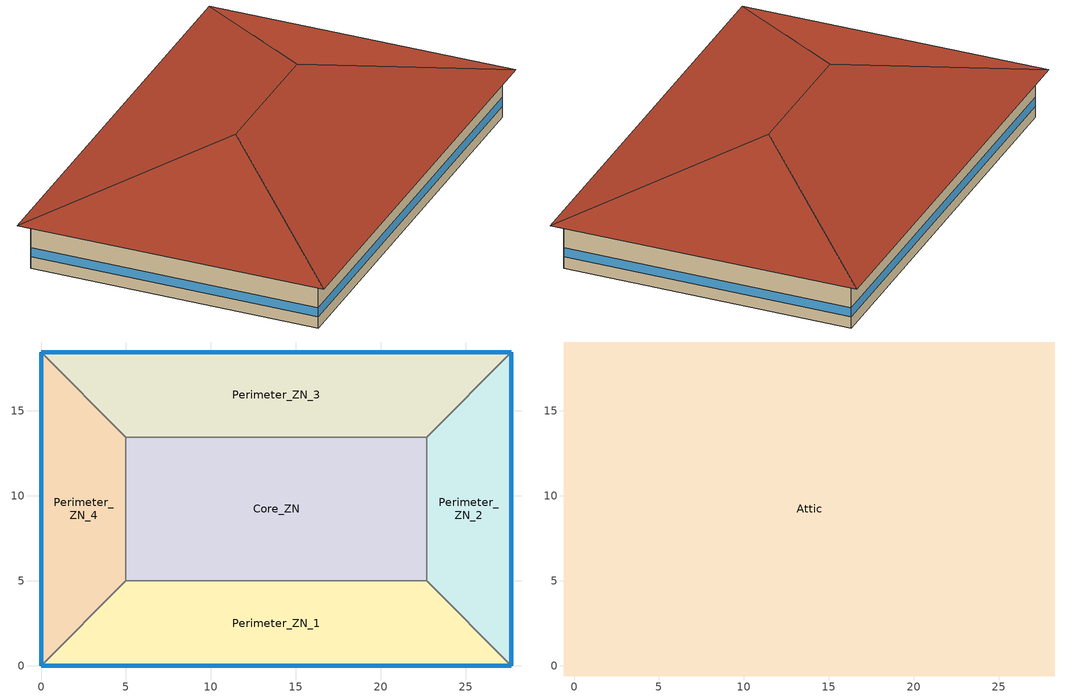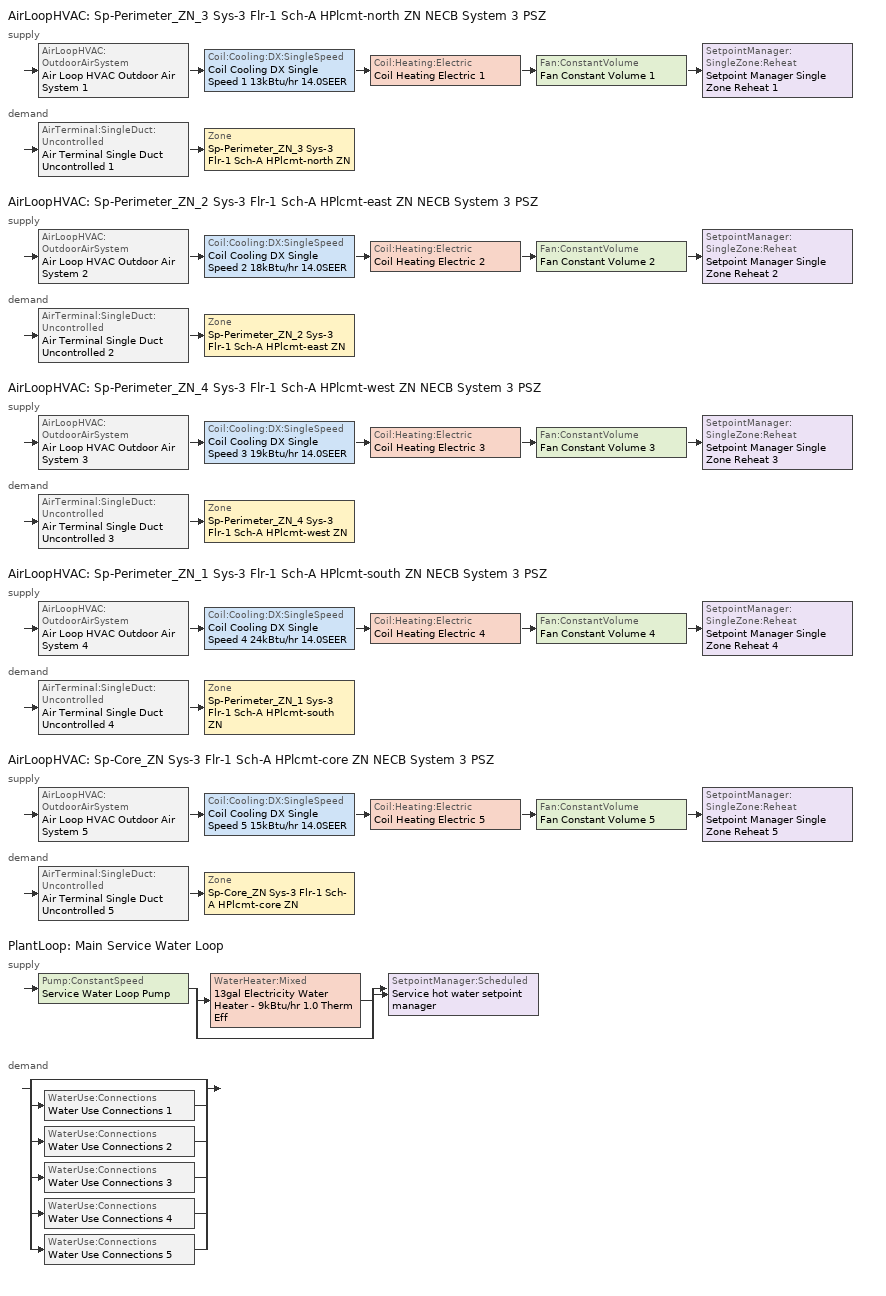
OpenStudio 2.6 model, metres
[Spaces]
Perimeter_ZN_1
 floor ground: 22.69,5 27.69,0 0,0 5,5 z0
 wall outside: 0,0 27.69,0 z0:3.05
 wall to Perimeter_ZN_4: 5,5 0,0 z0:3.05
 wall to Core_ZN: 22.69,5 5,5 z0:3.05
 wall to Perimeter_ZN_2: 27.69,0 22.69,5 z0:3.05
 window: 0.03,0 27.66,0 z0.76:1.37
Perimeter_ZN_2
 floor ground: 27.69,18.46 27.69,0 22.69,5 22.69,13.46 z0
 wall outside: 27.69,0 27.69,18.46 z0:3.05
 wall to Perimeter_ZN_3: 27.69,18.46 22.69,13.46 z0:3.05
 wall to Core_ZN: 22.69,13.46 22.69,5 z0:3.05
 window: 27.69,0.03 27.69,18.43 z0.76:1.37
Perimeter_ZN_3
 floor ground: 27.69,18.46 22.69,13.46 5,13.46 0,18.46 z0
 wall outside: 27.69,18.46 0,18.46 z0:3.05
 wall to Core_ZN: 5,13.46 22.69,13.46 z0:3.05
 wall to Perimeter_ZN_4: 0,18.46 5,13.46 z0:3.05
 window: 27.66,18.46 0.03,18.46 z0.76:1.37
Perimeter_ZN_4
 floor ground: 0,18.46 5,13.46 5,5 0,0 z0
 wall outside: 0,18.46 0,0 z0:3.05
 wall to Core_ZN: 5,5 5,13.46 z0:3.05
 window: 0,18.43 0,0.03 z0.76:1.37
Core_ZN
 floor ground: 22.69,13.46 22.69,5 5,5 5,13.46 z0
Attic
 floor outside: 28.29,19.06 27.69,18.46 0,18.46 -0.6,19.06 z3.05; -0.6,19.06 0,18.46 0,0 -0.6,-0.6 z3.05; 28.29,19.06 28.29,-0.6 27.69,0 27.69,18.46 z3.05; 27.69,0 28.29,-0.6 -0.6,-0.6 0,0 z3.05
 floor to Perimeter_ZN_4: 0,18.46 5,13.46 5,5 0,0 z3.05
 floor to Perimeter_ZN_1: 22.69,5 27.69,0 0,0 5,5 z3.05
 floor to Perimeter_ZN_2: 27.69,18.46 27.69,0 22.69,5 22.69,13.46 z3.05
 floor to Core_ZN: 22.69,13.46 22.69,5 5,5 5,13.46 z3.05
 floor to Perimeter_ZN_3: 27.69,18.46 22.69,13.46 5,13.46 0,18.46 z3.05
 roof outside: 18.46,9.23,6.33 28.29,-0.6,3.05 28.29,19.06,3.05; 18.46,9.23,6.33 28.29,19.06,3.05 -0.6,19.06,3.05 9.23,9.23,6.33; 9.23,9.23,6.33 -0.6,-0.6,3.05 28.29,-0.6,3.05 18.46,9.23,6.33; 9.23,9.23,6.33 -0.6,19.06,3.05 -0.6,-0.6,3.05
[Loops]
AirLoopHVAC 'Sp-Perimeter_ZN_3 Sys-3 Flr-1 Sch-A HPlcmt-north ZN NECB System 3 PSZ'
 supply: AirLoopHVAC:OutdoorAirSystem 'Air Loop HVAC Outdoor Air System 1' > Coil:Cooling:DX:SingleSpeed 'Coil Cooling DX Single Speed 1 13kBtu/hr 14.0SEER' > Coil:Heating:Electric 'Coil Heating Electric 1' > Fan:ConstantVolume 'Fan Constant Volume 1' > SetpointManager:SingleZone:Reheat 'Setpoint Manager Single Zone Reheat 1'
 demand: AirTerminal:SingleDuct:Uncontrolled 'Air Terminal Single Duct Uncontrolled 1' > Zone 'Sp-Perimeter_ZN_3 Sys-3 Flr-1 Sch-A HPlcmt-north ZN'
AirLoopHVAC 'Sp-Perimeter_ZN_2 Sys-3 Flr-1 Sch-A HPlcmt-east ZN NECB System 3 PSZ'
 supply: AirLoopHVAC:OutdoorAirSystem 'Air Loop HVAC Outdoor Air System 2' > Coil:Cooling:DX:SingleSpeed 'Coil Cooling DX Single Speed 2 18kBtu/hr 14.0SEER' > Coil:Heating:Electric 'Coil Heating Electric 2' > Fan:ConstantVolume 'Fan Constant Volume 2' > SetpointManager:SingleZone:Reheat 'Setpoint Manager Single Zone Reheat 2'
 demand: AirTerminal:SingleDuct:Uncontrolled 'Air Terminal Single Duct Uncontrolled 2' > Zone 'Sp-Perimeter_ZN_2 Sys-3 Flr-1 Sch-A HPlcmt-east ZN'
AirLoopHVAC 'Sp-Perimeter_ZN_4 Sys-3 Flr-1 Sch-A HPlcmt-west ZN NECB System 3 PSZ'
 supply: AirLoopHVAC:OutdoorAirSystem 'Air Loop HVAC Outdoor Air System 3' > Coil:Cooling:DX:SingleSpeed 'Coil Cooling DX Single Speed 3 19kBtu/hr 14.0SEER' > Coil:Heating:Electric 'Coil Heating Electric 3' > Fan:ConstantVolume 'Fan Constant Volume 3' > SetpointManager:SingleZone:Reheat 'Setpoint Manager Single Zone Reheat 3'
 demand: AirTerminal:SingleDuct:Uncontrolled 'Air Terminal Single Duct Uncontrolled 3' > Zone 'Sp-Perimeter_ZN_4 Sys-3 Flr-1 Sch-A HPlcmt-west ZN'
AirLoopHVAC 'Sp-Perimeter_ZN_1 Sys-3 Flr-1 Sch-A HPlcmt-south ZN NECB System 3 PSZ'
 supply: AirLoopHVAC:OutdoorAirSystem 'Air Loop HVAC Outdoor Air System 4' > Coil:Cooling:DX:SingleSpeed 'Coil Cooling DX Single Speed 4 24kBtu/hr 14.0SEER' > Coil:Heating:Electric 'Coil Heating Electric 4' > Fan:ConstantVolume 'Fan Constant Volume 4' > SetpointManager:SingleZone:Reheat 'Setpoint Manager Single Zone Reheat 4'
 demand: AirTerminal:SingleDuct:Uncontrolled 'Air Terminal Single Duct Uncontrolled 4' > Zone 'Sp-Perimeter_ZN_1 Sys-3 Flr-1 Sch-A HPlcmt-south ZN'
AirLoopHVAC 'Sp-Core_ZN Sys-3 Flr-1 Sch-A HPlcmt-core ZN NECB System 3 PSZ'
 supply: AirLoopHVAC:OutdoorAirSystem 'Air Loop HVAC Outdoor Air System 5' > Coil:Cooling:DX:SingleSpeed 'Coil Cooling DX Single Speed 5 15kBtu/hr 14.0SEER' > Coil:Heating:Electric 'Coil Heating Electric 5' > Fan:ConstantVolume 'Fan Constant Volume 5' > SetpointManager:SingleZone:Reheat 'Setpoint Manager Single Zone Reheat 5'
 demand: AirTerminal:SingleDuct:Uncontrolled 'Air Terminal Single Duct Uncontrolled 5' > Zone 'Sp-Core_ZN Sys-3 Flr-1 Sch-A HPlcmt-core ZN'
PlantLoop 'Main Service Water Loop'
 supply: Pump:ConstantSpeed 'Service Water Loop Pump' > split
  | WaterHeater:Mixed '13gal Electricity Water Heater - 9kBtu/hr 1.0 Therm Eff'
  | bypass
  join > SetpointManager:Scheduled 'Service hot water setpoint manager'
 demand: split
  | bypass
  | WaterUse:Connections 'Water Use Connections 1'
  | WaterUse:Connections 'Water Use Connections 2'
  | WaterUse:Connections 'Water Use Connections 3'
  | WaterUse:Connections 'Water Use Connections 4'
  | WaterUse:Connections 'Water Use Connections 5'
[Site]
Kuujjuaq AP_QC_CAN: Latitude {deg}=58.1; Longitude {deg}=-68.417; Time Zone {hr}=-5; Elevation {m}=39.9; Terrain=City
[Building]
SmallOffice-CAN_QC_Kuujjuaq.AP.719060_CWEC2016.epw created: 2018-10-11 19:32:40 +0000: North Axis {deg}=0; Default Construction Set=BTAP-Mass at hdd = 8550.0; Standards Number of Stories=1; Standards Number of Above Ground Stories=1; Standards Building Type=SmallOffice
[Site:WaterMainsTemperature]
Calculation Method=Correlation; Annual Average Outdoor Air Temperature {C}=-3.825; Maximum Difference In Monthly Average Outdoor Air Temperatures {deltaC}=36
[Site:GroundTemperature:BuildingSurface]
19.527, 19.502, 19.536, 19.598, 20.002, 21.64, 22.225, 22.375, 21.449, 20.121, 19.802, 19.633
[ClimateZones]
Climate Zone Institution Name 2=CEC; Climate Zone Document Name 2=California Climate Zone Descriptions; Climate Zone Document Year 2=1995
[SizingPeriod:DesignDay] Barometric Pressure {Pa}=100847; Sky Clearness=0; Rain Indicator=0; Snow Indicator=0; Day of Month=21; Daylight Saving Time Indicator=0; Humidity Indicating Type=Wetbulb; Dry-Bulb Temperature Range Modifier Type=DefaultMultipliers
Name | Maximum Dry-Bulb Temperature {C} | Daily Dry-Bulb Temperature Range {deltaC} | Humidity Indicating Conditions at Maximum Dry-Bulb | Wind Speed {m/s} | Wind Direction {deg} | Month | Day Type | Solar Model Indicator | ASHRAE Taub | ASHRAE Taud
Kuujjuaq AP Ann Htg 99.6% Condns DB | -36.2 | 0 | -36.2 | 2.2 | 220 | 1 | WinterDesignDay | ASHRAEClearSky
Kuujjuaq AP Ann Clg .4% Condns DB=>MWB | 24.1 | 10.3 | 16.2 | 4 | 210 | 7 | SummerDesignDay | ASHRAETau | 0.364 | 2.418
[Material:NoMass] Roughness=Smooth; Thermal Absorptance=0.9; Solar Absorptance=0.7
Name | Thermal Resistance {m2-K/W} | Visible Absorptance
Typical Carpet Pad | 0.21648 | 0.8
Typical Insulation 1 | 6.78179 | 0.7
Typical Insulation 2 | 5.19354 | 0.7
Typical Insulation 3 | 7.04224 | 0.7
Typical Carpet Pad 2 | 2.57255 | 0.8
Typical Carpet Pad 3 | 4.69593 | 0.8
Typical Insulation 4 | 0.624982 | 0.7
Typical Insulation 5 | 0.625 | 0.7
[Material]
Name | Roughness | Thickness {m} | Conductivity {W/m-K} | Density {kg/m3} | Specific Heat {J/kg-K} | Thermal Absorptance | Solar Absorptance | Visible Absorptance
100mm Normalweight concrete floor | MediumSmooth | 0.1016 | 2.31 | 2322 | 832
G01 13mm gypsum board | Smooth | 0.0127 | 0.16 | 800 | 1090 | 0.9 | 0.7 | 0.5
G05 25mm wood | MediumSmooth | 0.0254 | 0.15 | 608 | 1630 | 0.9 | 0.5 | 0.5
4 in. Normalweight Concrete Floor | MediumRough | 0.1016 | 2.31 | 2322 | 832 | 0.9 | 0.7 | 0.7
1IN Stucco | Smooth | 0.0253 | 0.6918 | 1858 | 837 | 0.9 | 0.7 | 0.92
8IN CONCRETE HW RefBldg | Rough | 0.2032 | 1.311 | 2240 | 836.8 | 0.9 | 0.7 | 0.7
1/2IN Gypsum | Smooth | 0.0127 | 0.16 | 784.9 | 830 | 0.9 | 0.4 | 0.4
Metal Roof Surface; F08 Metal surface | Smooth | 0.0008 | 45.28 | 7824 | 500 | 0.9 | 0.7 | 0.7
6 in. Normalweight Concrete Floor | MediumRough | 0.1524 | 2.31 | 2322 | 832 | 0.9 | 0.7 | 0.7
[Construction]
BTAP-Int-Floor: 100mm Normalweight concrete floor, Typical Carpet Pad
BTAP-Int-Wall: G01 13mm gypsum board, G01 13mm gypsum board
BTAP-Int-Ceiling: Typical Carpet Pad, 100mm Normalweight concrete floor
BTAP-Ext-DaylightDiffuser: SimpleGlazing
BTAP-Int-Door: G05 25mm wood
BTAP-Ext-Floor-Mass:U-0.142: Typical Insulation 1, 4 in. Normalweight Concrete Floor, Typical Carpet Pad
BTAP-Ext-Wall-Mass:U-0.183: 1IN Stucco, 8IN CONCRETE HW RefBldg, Typical Insulation 2, 1/2IN Gypsum
BTAP-Ext-Roof-Metal:U-0.142: Metal Roof Surface, Typical Insulation 3
BTAP-Grnd-Floor-Mass:U-0.379: 6 in. Normalweight Concrete Floor, Typical Carpet Pad 2
BTAP-Grnd-Roof-Mass:U-0.21: 6 in. Normalweight Concrete Floor, Typical Carpet Pad 3
BTAP-Ext-Door:U-1.6: F08 Metal surface, Typical Insulation 4
BTAP-Ext-OverHeadDoor:U-1.6: Typical Insulation 5
BTAP-Ext-DaylightDiffuser:U=0.160 SHGC=0.600: SimpleGlazing:U=0.160 SHGC=0.600
[DefaultConstructionSet]
BTAP-Mass at hdd = 8550.0: Default Exterior Surface Constructions=BTAP-Mass at hdd = 8550.0; Default Interior Surface Constructions=Default Surface Constructions 2; Default Ground Contact Surface Constructions=BTAP-Mass at hdd = 8550.0 1; Default Exterior SubSurface Constructions=BTAP-Mass at hdd = 8550.0; Default Interior SubSurface Constructions=Default Sub Surface Constructions 2; Interior Partition Construction=BTAP-Int-Door
[DefaultSurfaceConstructions]
Name | Floor Construction | Wall Construction | Roof Ceiling Construction
Default Surface Constructions 2 | BTAP-Int-Floor | BTAP-Int-Wall | BTAP-Int-Ceiling
BTAP-Mass at hdd = 8550.0 | BTAP-Ext-Floor-Mass:U-0.142 | BTAP-Ext-Wall-Mass:U-0.183 | BTAP-Ext-Roof-Metal:U-0.142
BTAP-Mass at hdd = 8550.0 1 | BTAP-Grnd-Floor-Mass:U-0.379 | BTAP-Grnd-Roof-Mass:U-0.21 | BTAP-Grnd-Roof-Mass:U-0.21
[DefaultSubSurfaceConstructions]
Name | Fixed Window Construction | Operable Window Construction | Door Construction | Glass Door Construction | Overhead Door Construction | Skylight Construction | Tubular Daylight Dome Construction | Tubular Daylight Diffuser Construction
Default Sub Surface Constructions 2 | BTAP-Ext-DaylightDiffuser | BTAP-Ext-DaylightDiffuser | BTAP-Int-Door
BTAP-Mass at hdd = 8550.0 | BTAP-Ext-DaylightDiffuser:U=0.160 SHGC=0.600 | BTAP-Ext-DaylightDiffuser:U=0.160 SHGC=0.600 | BTAP-Ext-Door:U-1.6 | BTAP-Ext-DaylightDiffuser:U=0.160 SHGC=0.600 | BTAP-Ext-OverHeadDoor:U-1.6 | BTAP-Ext-DaylightDiffuser:U=0.160 SHGC=0.600 | BTAP-Ext-DaylightDiffuser:U=0.160 SHGC=0.600 | BTAP-Ext-DaylightDiffuser:U=0.160 SHGC=0.600
[WindowMaterial:SimpleGlazingSystem] Solar Heat Gain Coefficient=0.6; Visible Transmittance=0.21
Name | U-Factor {W/m2-K}
SimpleGlazing | 2.2
SimpleGlazing:U=0.160 SHGC=0.600 | 1.6
[Space]
Name | Space Type | Building Story | Thermal Zone | Part of Total Floor Area
Perimeter_ZN_1 | Space Function Office enclosed > 25 m2 | Building Story 1 | Sp-Perimeter_ZN_1 Sys-3 Flr-1 Sch-A HPlcmt-south ZN | Yes
Attic | Space Function - undefined - | Building Story 2 | Sp-Attic Sys-0 Flr-2 Sch-- undefined - HPlcmt-core ZN | No
Perimeter_ZN_2 | Space Function Office enclosed > 25 m2 | Building Story 1 | Sp-Perimeter_ZN_2 Sys-3 Flr-1 Sch-A HPlcmt-east ZN | Yes
Perimeter_ZN_3 | Space Function Office enclosed > 25 m2 | Building Story 1 | Sp-Perimeter_ZN_3 Sys-3 Flr-1 Sch-A HPlcmt-north ZN | Yes
Perimeter_ZN_4 | Space Function Office enclosed > 25 m2 | Building Story 1 | Sp-Perimeter_ZN_4 Sys-3 Flr-1 Sch-A HPlcmt-west ZN | Yes
Core_ZN | Space Function Office enclosed > 25 m2 | Building Story 1 | Sp-Core_ZN Sys-3 Flr-1 Sch-A HPlcmt-core ZN | Yes
[BuildingStory]
Name | Nominal Z Coordinate {m}
Building Story 1 | 0
Building Story 2 | 3.05
[SpaceType] Standards Building Type=Space Function
Name | Default Schedule Set | Design Specification Outdoor Air Object | Standards Space Type
Space Function - undefined - | Space Function - undefined - Schedule Set | Space Function - undefined - Ventilation | - undefined -
Space Function Office enclosed > 25 m2 | Space Function Office enclosed > 25 m2 Schedule Set | Space Function Office enclosed > 25 m2 Ventilation | Office enclosed > 25 m2
[DesignSpecification:OutdoorAir] Outdoor Air Flow per Person {m3/s-person}=0; Outdoor Air Flow Air Changes per Hour {1/hr}=0
Name | Outdoor Air Flow per Floor Area {m3/s-m2} | Outdoor Air Method | Outdoor Air Flow Rate {m3/s}
Space Function - undefined - Ventilation | 0
Space Function Office enclosed > 25 m2 Ventilation | 0.00042164 | Sum | 0
[DefaultScheduleSet] Infiltration Schedule=Always On
Name | Number of People Schedule | People Activity Level Schedule | Lighting Schedule | Electric Equipment Schedule
Space Function - undefined - Schedule Set
Space Function Office enclosed > 25 m2 Schedule Set | NECB-A-Occupancy | NECB-Activity | NECB-A-Occupancy-NECB-A-Lighting-0.3-0.1-0.67-Light Ruleset | NECB-A-Electric-Equipment
[ThermostatSetpoint:DualSetpoint]
Name | Heating Setpoint Temperature Schedule | Cooling Setpoint Temperature Schedule
Space Function - undefined - Thermostat 2
Space Function Office enclosed > 25 m2 Thermostat 6; Space Function Office enclosed > 25 m2 Thermostat 7; Space Function Office enclosed > 25 m2 Thermostat 8; Space Function Office enclosed > 25 m2 Thermostat 9; Space Function Office enclosed > 25 m2 Thermostat 10 | NECB-A-Thermostat Setpoint-Heating | NECB-A-Thermostat Setpoint-Cooling
[People:Definition]
Space Function Office enclosed > 25 m2 People Definition: Number of People Calculation Method=People/Area; People per Space Floor Area {person/m2}=0.0500182; Fraction Radiant=0.3
[People]
Space Function Office enclosed > 25 m2 People: People Definition=Space Function Office enclosed > 25 m2 People Definition; Space or SpaceType=Space Function Office enclosed > 25 m2; Work Efficiency Schedule=Work Efficiency Schedule; Clothing Insulation Schedule=Clothing Schedule; Air Velocity Schedule=Air Velocity Schedule; Multiplier=1
[Lights:Definition]
Space Function Office enclosed > 25 m2 Lights Definition: Design Level Calculation Method=Watts/Area; Watts per Space Floor Area {W/m2}=12.0044; Fraction Radiant=0.5; Fraction Visible=0.2
[Lights]
Space Function Office enclosed > 25 m2 Lights: Lights Definition=Space Function Office enclosed > 25 m2 Lights Definition; Space or SpaceType=Space Function Office enclosed > 25 m2; Fraction Replaceable=1
[ElectricEquipment:Definition]
Space Function Office enclosed > 25 m2 Elec Equip Definition: Design Level Calculation Method=Watts/Area; Watts per Space Floor Area {W/m2}=7.50273; Fraction Radiant=0.5
[ElectricEquipment]
Space Function Office enclosed > 25 m2 Elec Equip: Electric Equipment Definition=Space Function Office enclosed > 25 m2 Elec Equip Definition; Space or SpaceType=Space Function Office enclosed > 25 m2
[SpaceInfiltration:DesignFlowRate] Schedule=Always On Discrete; Design Flow Rate Calculation Method=Flow/ExteriorArea; Constant Term Coefficient=0; Temperature Term Coefficient=0; Velocity Term Coefficient=0.224; Velocity Squared Term Coefficient=0
Name | Space or SpaceType | Flow per Exterior Surface Area {m3/s-m2}
Attic Infiltration | Attic | 0.000228332
Perimeter_ZN_1 Infiltration | Perimeter_ZN_1 | 0.00025
Perimeter_ZN_2 Infiltration | Perimeter_ZN_2 | 0.00025
Perimeter_ZN_3 Infiltration | Perimeter_ZN_3 | 0.00025
Perimeter_ZN_4 Infiltration | Perimeter_ZN_4 | 0.00025
[ThermalZone] Use Ideal Air Loads=No
Name | Thermostat
Sp-Attic Sys-0 Flr-2 Sch-- undefined - HPlcmt-core ZN | Space Function - undefined - Thermostat 2
Sp-Perimeter_ZN_3 Sys-3 Flr-1 Sch-A HPlcmt-north ZN | Space Function Office enclosed > 25 m2 Thermostat 6
Sp-Perimeter_ZN_2 Sys-3 Flr-1 Sch-A HPlcmt-east ZN | Space Function Office enclosed > 25 m2 Thermostat 7
Sp-Perimeter_ZN_4 Sys-3 Flr-1 Sch-A HPlcmt-west ZN | Space Function Office enclosed > 25 m2 Thermostat 8
Sp-Perimeter_ZN_1 Sys-3 Flr-1 Sch-A HPlcmt-south ZN | Space Function Office enclosed > 25 m2 Thermostat 9
Sp-Core_ZN Sys-3 Flr-1 Sch-A HPlcmt-core ZN | Space Function Office enclosed > 25 m2 Thermostat 10
[Sizing:Zone] Zone Cooling Design Supply Air Temperature Input Method=SupplyAirTemperature; Zone Cooling Design Supply Air Temperature Difference {deltaC}=11.11; Zone Heating Design Supply Air Temperature Input Method=SupplyAirTemperature; Zone Heating Design Supply Air Temperature Difference {deltaC}=11.11; Zone Cooling Design Supply Air Humidity Ratio {kg-H2O/kg-air}=0.0085; Zone Heating Design Supply Air Humidity Ratio {kg-H2O/kg-air}=0.008; Cooling Design Air Flow Method=DesignDay; Heating Design Air Flow Method=DesignDay; Account for Dedicated Outdoor Air System=No; Dedicated Outdoor Air System Control Strategy=NeutralSupplyAir; Dedicated Outdoor Air Low Setpoint Temperature for Design {C}=autosize; Dedicated Outdoor Air High Setpoint Temperature for Design {C}=autosize
Name | Zone Cooling Design Supply Air Temperature {C} | Zone Heating Design Supply Air Temperature {C} | Zone Heating Sizing Factor | Zone Cooling Sizing Factor
Sp-Attic Sys-0 Flr-2 Sch-- undefined - HPlcmt-core ZN | 14 | 40
Sp-Perimeter_ZN_3 Sys-3 Flr-1 Sch-A HPlcmt-north ZN; Sp-Perimeter_ZN_2 Sys-3 Flr-1 Sch-A HPlcmt-east ZN; Sp-Perimeter_ZN_4 Sys-3 Flr-1 Sch-A HPlcmt-west ZN; Sp-Perimeter_ZN_1 Sys-3 Flr-1 Sch-A HPlcmt-south ZN; Sp-Core_ZN Sys-3 Flr-1 Sch-A HPlcmt-core ZN | 13 | 43 | 1.3 | 1.1
[Zone equipment]
Sp-Perimeter_ZN_3 Sys-3 Flr-1 Sch-A HPlcmt-north ZN: Air Terminal Single Duct Uncontrolled 1, Zone HVAC Baseboard Convective Electric 1
Sp-Perimeter_ZN_2 Sys-3 Flr-1 Sch-A HPlcmt-east ZN: Air Terminal Single Duct Uncontrolled 2, Zone HVAC Baseboard Convective Electric 2
Sp-Perimeter_ZN_4 Sys-3 Flr-1 Sch-A HPlcmt-west ZN: Air Terminal Single Duct Uncontrolled 3, Zone HVAC Baseboard Convective Electric 3
Sp-Perimeter_ZN_1 Sys-3 Flr-1 Sch-A HPlcmt-south ZN: Air Terminal Single Duct Uncontrolled 4, Zone HVAC Baseboard Convective Electric 4
Sp-Core_ZN Sys-3 Flr-1 Sch-A HPlcmt-core ZN: Air Terminal Single Duct Uncontrolled 5, Zone HVAC Baseboard Convective Electric 5
[AirLoopHVAC] Design Supply Air Flow Rate {m3/s}=AutoSize
Name | Availability Schedule
Sp-Perimeter_ZN_3 Sys-3 Flr-1 Sch-A HPlcmt-north ZN NECB System 3 PSZ; Sp-Perimeter_ZN_2 Sys-3 Flr-1 Sch-A HPlcmt-east ZN NECB System 3 PSZ; Sp-Perimeter_ZN_4 Sys-3 Flr-1 Sch-A HPlcmt-west ZN NECB System 3 PSZ; Sp-Core_ZN Sys-3 Flr-1 Sch-A HPlcmt-core ZN NECB System 3 PSZ | Always On Discrete
Sp-Perimeter_ZN_1 Sys-3 Flr-1 Sch-A HPlcmt-south ZN NECB System 3 PSZ | Sp-Perimeter_ZN_1 Sys-3 Flr-1 Sch-A HPlcmt-south ZN NECB System 3 PSZ Occ Sch
[Sizing:System] Type of Load to Size On=Sensible; Design Outdoor Air Flow Rate {m3/s}=Autosize; Minimum System Air Flow Ratio=1; Preheat Design Temperature {C}=7; Preheat Design Humidity Ratio {kg-H2O/kg-Air}=0.008; Precool Design Temperature {C}=13; Precool Design Humidity Ratio {kg-H2O/kg-Air}=0.008; Central Cooling Design Supply Air Temperature {C}=13; Central Heating Design Supply Air Temperature {C}=43; Sizing Option=NonCoincident; 100% Outdoor Air in Cooling=No; 100% Outdoor Air in Heating=No; Central Cooling Design Supply Air Humidity Ratio {kg-H2O/kg-Air}=0.0085; Central Heating Design Supply Air Humidity Ratio {kg-H2O/kg-Air}=0.008; Cooling Design Air Flow Method=DesignDay; Cooling Design Air Flow Rate {m3/s}=0; Heating Design Air Flow Method=DesignDay; Heating Design Air Flow Rate {m3/s}=0; System Outdoor Air Method=ZoneSum; Zone Maximum Outdoor Air Fraction=1; Cooling Supply Air Flow Rate Per Floor Area {m3/s-m2}=0.00996765; Cooling Fraction of Autosized Cooling Supply Air Flow Rate=1; Cooling Supply Air Flow Rate Per Unit Cooling Capacity {m3/s-W}=3.94755e-05; Heating Supply Air Flow Rate Per Floor Area {m3/s-m2}=0.00996765; Heating Fraction of Autosized Heating Supply Air Flow Rate=1; Heating Fraction of Autosized Cooling Supply Air Flow Rate=1; Heating Supply Air Flow Rate Per Unit Heating Capacity {m3/s-W}=3.15882e-05; Cooling Design Capacity Method=CoolingDesignCapacity; Cooling Design Capacity {W}=autosize; Cooling Design Capacity Per Floor Area {W/m2}=234.7; Fraction of Autosized Cooling Design Capacity=1; Heating Design Capacity Method=HeatingDesignCapacity; Heating Design Capacity {W}=autosize; Heating Design Capacity Per Floor Area {W/m2}=157; Fraction of Autosized Heating Design Capacity=1; Central Cooling Capacity Control Method=OnOff
Sp-Perimeter_ZN_3 Sys-3 Flr-1 Sch-A HPlcmt-north ZN NECB System 3 PSZ; Sp-Perimeter_ZN_2 Sys-3 Flr-1 Sch-A HPlcmt-east ZN NECB System 3 PSZ; Sp-Perimeter_ZN_4 Sys-3 Flr-1 Sch-A HPlcmt-west ZN NECB System 3 PSZ; Sp-Perimeter_ZN_1 Sys-3 Flr-1 Sch-A HPlcmt-south ZN NECB System 3 PSZ; Sp-Core_ZN Sys-3 Flr-1 Sch-A HPlcmt-core ZN NECB System 3 PSZ
[Fan:ConstantVolume] Availability Schedule=Always On Discrete; Fan Efficiency=0.39975; Pressure Rise {Pa}=640; Maximum Flow Rate {m3/s}=AutoSize; Motor Efficiency=0.615
Fan Constant Volume 1; Fan Constant Volume 2; Fan Constant Volume 3; Fan Constant Volume 4; Fan Constant Volume 5
[Coil:Heating:Electric] Availability Schedule=Always On Discrete
Coil Heating Electric 1; Coil Heating Electric 2; Coil Heating Electric 3; Coil Heating Electric 4; Coil Heating Electric 5
[Coil:Cooling:DX:SingleSpeed] Availability Schedule=Always On Discrete; Rated Total Cooling Capacity {W}=autosize; Rated Sensible Heat Ratio=autosize; Rated COP {W/W}=3.8248; Rated Air Flow Rate {m3/s}=autosize; Rated Evaporator Fan Power Per Volume Flow Rate {W/(m3/s)}=773.3; Total Cooling Capacity Function of Temperature Curve=DXCOOL-NECB2011-REF-CAPFT; Total Cooling Capacity Function of Flow Fraction Curve=DXCOOL-NECB2011-REF-CAPFFLOW; Energy Input Ratio Function of Temperature Curve=DXCOOL-NECB2011-REF-COOLEIRFT; Energy Input Ratio Function of Flow Fraction Curve=DXCOOL-NECB2011-REF-COOLEIRFFLOW; Part Load Fraction Correlation Curve=DXCOOL-NECB2011-REF-COOLPLFFPLR; Condenser Type=AirCooled; Evaporative Condenser Effectiveness=0; Evaporative Condenser Air Flow Rate {m3/s}=Autosize; Evaporative Condenser Pump Rated Power Consumption {W}=Autosize; Crankcase Heater Capacity {W}=0; Maximum Outdoor Dry-Bulb Temperature for Crankcase Heater Operation {C}=0; Basin Heater Capacity {W/K}=0; Basin Heater Setpoint Temperature {C}=10
Coil Cooling DX Single Speed 1 13kBtu/hr 14.0SEER; Coil Cooling DX Single Speed 2 18kBtu/hr 14.0SEER; Coil Cooling DX Single Speed 3 19kBtu/hr 14.0SEER; Coil Cooling DX Single Speed 4 24kBtu/hr 14.0SEER; Coil Cooling DX Single Speed 5 15kBtu/hr 14.0SEER
[Controller:OutdoorAir] Minimum Outdoor Air Flow Rate {m3/s}=autosize; Maximum Outdoor Air Flow Rate {m3/s}=Autosize; Economizer Control Type=NoEconomizer; Economizer Control Action Type=ModulateFlow; Economizer Maximum Limit Dry-Bulb Temperature {C}=28; Economizer Maximum Limit Enthalpy {J/kg}=64000; Economizer Minimum Limit Dry-Bulb Temperature {C}=-100; Lockout Type=NoLockout; Minimum Limit Type=FixedMinimum; High Humidity Control=No; Heat Recovery Bypass Control Type=BypassWhenWithinEconomizerLimits
Name | Minimum Outdoor Air Schedule | Controller Mechanical Ventilation
Controller Outdoor Air 1 | Always On Discrete | Controller Mechanical Ventilation 1
Controller Outdoor Air 2 | Always On Discrete | Controller Mechanical Ventilation 2
Controller Outdoor Air 3 | Always On Discrete | Controller Mechanical Ventilation 3
Controller Outdoor Air 4 | Sp-Perimeter_ZN_1 Sys-3 Flr-1 Sch-A HPlcmt-south ZN NECB System 3 PSZ Occ Sch | Controller Mechanical Ventilation 4
Controller Outdoor Air 5 | Always On Discrete | Controller Mechanical Ventilation 5
[Controller:MechanicalVentilation] Availability Schedule=Always On Discrete; System Outdoor Air Method=ZoneSum
Controller Mechanical Ventilation 1; Controller Mechanical Ventilation 2; Controller Mechanical Ventilation 3; Controller Mechanical Ventilation 4; Controller Mechanical Ventilation 5
[AirLoopHVAC:OutdoorAirSystem]
Name | Controller
Air Loop HVAC Outdoor Air System 1 | Controller Outdoor Air 1
Air Loop HVAC Outdoor Air System 2 | Controller Outdoor Air 2
Air Loop HVAC Outdoor Air System 3 | Controller Outdoor Air 3
Air Loop HVAC Outdoor Air System 4 | Controller Outdoor Air 4
Air Loop HVAC Outdoor Air System 5 | Controller Outdoor Air 5
[SetpointManager:SingleZone:Reheat] Minimum Supply Air Temperature {C}=13; Maximum Supply Air Temperature {C}=43
Name | Control Zone
Setpoint Manager Single Zone Reheat 1 | Sp-Perimeter_ZN_3 Sys-3 Flr-1 Sch-A HPlcmt-north ZN
Setpoint Manager Single Zone Reheat 2 | Sp-Perimeter_ZN_2 Sys-3 Flr-1 Sch-A HPlcmt-east ZN
Setpoint Manager Single Zone Reheat 3 | Sp-Perimeter_ZN_4 Sys-3 Flr-1 Sch-A HPlcmt-west ZN
Setpoint Manager Single Zone Reheat 4 | Sp-Perimeter_ZN_1 Sys-3 Flr-1 Sch-A HPlcmt-south ZN
Setpoint Manager Single Zone Reheat 5 | Sp-Core_ZN Sys-3 Flr-1 Sch-A HPlcmt-core ZN
[AirTerminal:SingleDuct:Uncontrolled] Availability Schedule=Always On Discrete; Maximum Air Flow Rate {m3/s}=AutoSize
Air Terminal Single Duct Uncontrolled 1; Air Terminal Single Duct Uncontrolled 2; Air Terminal Single Duct Uncontrolled 3; Air Terminal Single Duct Uncontrolled 4; Air Terminal Single Duct Uncontrolled 5
[ZoneHVAC:Baseboard:Convective:Electric] Availability Schedule=Always On Discrete; Nominal Capacity {W}=autosize; Efficiency=1
Zone HVAC Baseboard Convective Electric 1; Zone HVAC Baseboard Convective Electric 2; Zone HVAC Baseboard Convective Electric 3; Zone HVAC Baseboard Convective Electric 4; Zone HVAC Baseboard Convective Electric 5
[PlantLoop]
Main Service Water Loop: Glycol Concentration=0; Maximum Loop Temperature {C}=60; Minimum Loop Temperature {C}=10; Plant Loop Volume {m3}=Autocalculate; Load Distribution Scheme=Optimal
[Sizing:Plant]
Main Service Water Loop: Loop Type=Heating; Design Loop Exit Temperature {C}=60; Loop Design Temperature Difference {deltaC}=5; Sizing Option=NonCoincident; Zone Timesteps in Averaging Window=1; Coincident Sizing Factor Mode=None
[SetpointManager:Scheduled]
Service hot water setpoint manager: Control Variable=Temperature; Schedule=Service Water Loop Temp - 140F
[Pump:ConstantSpeed]
Service Water Loop Pump: Rated Flow Rate {m3/s}=autosize; Rated Pump Head {Pa}=41.0142; Rated Power Consumption {W}=autosize; Motor Efficiency=0.7; Fraction of Motor Inefficiencies to Fluid Stream=0; Pump Control Type=Intermittent; Design Power Sizing Method=PowerPerFlowPerPressure; Design Electric Power per Unit Flow Rate {W/(m3/s)}=348701.1; Design Shaft Power per Unit Flow Rate per Unit Head {W-s/m3-Pa}=1.28205
[WaterHeater:Mixed]
13gal Electricity Water Heater - 9kBtu/hr 1.0 Therm Eff: Tank Volume {m3}=0.0483791; Setpoint Temperature Schedule=Service Water Loop Temp - 140F; Deadband Temperature Difference {deltaC}=2; Maximum Temperature Limit {C}=82.2222; Heater Control Type=Cycle; Heater Maximum Capacity {W}=2527.81; Heater Fuel Type=Electricity; Heater Thermal Efficiency=1; Off Cycle Parasitic Fuel Consumption Rate {W}=12.8625; Off Cycle Parasitic Fuel Type=Electricity; Off Cycle Parasitic Heat Fraction to Tank=0.8; On Cycle Parasitic Fuel Consumption Rate {W}=12.8625; On Cycle Parasitic Fuel Type=Electricity; On Cycle Parasitic Heat Fraction to Tank=0; Ambient Temperature Indicator=Schedule; Ambient Temperature Schedule=Water Heater Ambient Temp Schedule - 70F; Off Cycle Loss Coefficient to Ambient Temperature {W/K}=1.27738; On Cycle Loss Coefficient to Ambient Temperature {W/K}=1.27738; Use Side Effectiveness=1; Source Side Effectiveness=1; Use Side Design Flow Rate {m3/s}=autosize; Source Side Design Flow Rate {m3/s}=autosize; Indirect Water Heating Recovery Time {hr}=1.5; Source Side Flow Control Mode=IndirectHeatPrimarySetpoint
[WaterUse:Connections]
Name | Water Use Equipment Name 1
Water Use Connections 1 | Core_zn Service Water Use 0.06gal/min
Water Use Connections 2 | Perimeter_zn_1 Service Water Use 0.04gal/min
Water Use Connections 3 | Perimeter_zn_2 Service Water Use 0.03gal/min
Water Use Connections 4 | Perimeter_zn_3 Service Water Use 0.04gal/min
Water Use Connections 5 | Perimeter_zn_4 Service Water Use 0.03gal/min
[WaterUse:Equipment:Definition]
Name | Peak Flow Rate {m3/s} | Target Temperature Schedule | Sensible Fraction Schedule | Latent Fraction Schedule
Core_zn Service Water Use Def 0.06gal/min | 3.57689e-06 | Schedule Ruleset 5 | Schedule Ruleset 3 | Schedule Ruleset 4
Perimeter_zn_1 Service Water Use Def 0.04gal/min | 2.71152e-06 | Schedule Ruleset 8 | Schedule Ruleset 6 | Schedule Ruleset 7
Perimeter_zn_2 Service Water Use Def 0.03gal/min | 1.60851e-06 | Schedule Ruleset 11 | Schedule Ruleset 9 | Schedule Ruleset 10
Perimeter_zn_3 Service Water Use Def 0.04gal/min | 2.71152e-06 | Schedule Ruleset 14 | Schedule Ruleset 12 | Schedule Ruleset 13
Perimeter_zn_4 Service Water Use Def 0.03gal/min | 1.60851e-06 | Schedule Ruleset 17 | Schedule Ruleset 15 | Schedule Ruleset 16
[WaterUse:Equipment] Flow Rate Fraction Schedule=NECB-A-Service Water Heating
Name | Water Use Equipment Definition | Space
Core_zn Service Water Use 0.06gal/min | Core_zn Service Water Use Def 0.06gal/min | Core_ZN
Perimeter_zn_1 Service Water Use 0.04gal/min | Perimeter_zn_1 Service Water Use Def 0.04gal/min | Perimeter_ZN_1
Perimeter_zn_2 Service Water Use 0.03gal/min | Perimeter_zn_2 Service Water Use Def 0.03gal/min | Perimeter_ZN_2
Perimeter_zn_3 Service Water Use 0.04gal/min | Perimeter_zn_3 Service Water Use Def 0.04gal/min | Perimeter_ZN_3
Perimeter_zn_4 Service Water Use 0.03gal/min | Perimeter_zn_4 Service Water Use Def 0.03gal/min | Perimeter_ZN_4
[AvailabilityManager:NightCycle]
Availability Manager Night Cycle 1: Control Type=CycleOnAny; Thermostat Tolerance {deltaC}=1; Cycling Run Time {s}=3600
[Schedule:Ruleset]
Always On: Default Day Schedule=Always On Default
Clothing Schedule: Default Day Schedule=Clothing Schedule Default Winter Clothes
Air Velocity Schedule: Default Day Schedule=Air Velocity Schedule Default
Work Efficiency Schedule: Default Day Schedule=Work Efficiency Schedule Default
NECB-A-Occupancy: Default Day Schedule=NECB-A-Occupancy Default
NECB-Activity: Default Day Schedule=NECB-Activity Default; Summer Design Day Schedule=NECB-Activity Summer Design Day; Winter Design Day Schedule=NECB-Activity Winter Design Day
NECB-A-Occupancy-NECB-A-Lighting-0.3-0.1-0.67-Light Ruleset: Default Day Schedule=NECB-A-Occupancy-NECB-A-Lighting-0.3-0.1-0.67-Light Default
NECB-A-Electric-Equipment: Default Day Schedule=NECB-A-Electric-Equipment Default
NECB-A-Thermostat Setpoint-Heating: Default Day Schedule=NECB-A-Thermostat Setpoint-Heating Default
NECB-A-Thermostat Setpoint-Cooling: Default Day Schedule=NECB-A-Thermostat Setpoint-Cooling Default
Service Water Loop Temp - 140F: Default Day Schedule=Service Water Loop Temp - 140F Default
Water Heater Ambient Temp Schedule - 70F: Default Day Schedule=Water Heater Ambient Temp Schedule - 70F Default
Schedule Ruleset 3: Default Day Schedule=Schedule Day 5
Schedule Ruleset 4: Default Day Schedule=Schedule Day 6
Schedule Ruleset 5: Default Day Schedule=Schedule Day 7
NECB-A-Service Water Heating: Default Day Schedule=NECB-A-Service Water Heating Default
Schedule Ruleset 6: Default Day Schedule=Schedule Day 8
Schedule Ruleset 7: Default Day Schedule=Schedule Day 9
Schedule Ruleset 8: Default Day Schedule=Schedule Day 10
Schedule Ruleset 9: Default Day Schedule=Schedule Day 11
Schedule Ruleset 10: Default Day Schedule=Schedule Day 12
Schedule Ruleset 11: Default Day Schedule=Schedule Day 13
Schedule Ruleset 12: Default Day Schedule=Schedule Day 14
Schedule Ruleset 13: Default Day Schedule=Schedule Day 15
Schedule Ruleset 14: Default Day Schedule=Schedule Day 16
Schedule Ruleset 15: Default Day Schedule=Schedule Day 17
Schedule Ruleset 16: Default Day Schedule=Schedule Day 18
Schedule Ruleset 17: Default Day Schedule=Schedule Day 19
Sp-Perimeter_ZN_1 Sys-3 Flr-1 Sch-A HPlcmt-south ZN NECB System 3 PSZ Occ Sch: Default Day Schedule=Sp-Perimeter_ZN_1 Sys-3 Flr-1 Sch-A HPlcmt-south ZN NECB System 3 PSZ Occ Sch Default; Summer Design Day Schedule=Sp-Perimeter_ZN_1 Sys-3 Flr-1 Sch-A HPlcmt-south ZN NECB System 3 PSZ Occ Sch Summer Design Day; Winter Design Day Schedule=Sp-Perimeter_ZN_1 Sys-3 Flr-1 Sch-A HPlcmt-south ZN NECB System 3 PSZ Occ Sch Winter Design Day
[Schedule:Day]
Always On Default; Clothing Schedule Default Winter Clothes; Sp-Perimeter_ZN_1 Sys-3 Flr-1 Sch-A HPlcmt-south ZN NECB System 3 PSZ Occ Sch Default; Sp-Perimeter_ZN_1 Sys-3 Flr-1 Sch-A HPlcmt-south ZN NECB System 3 PSZ Occ Sch Winter Design Day; Sp-Perimeter_ZN_1 Sys-3 Flr-1 Sch-A HPlcmt-south ZN NECB System 3 PSZ Occ Sch Summer Design Day: 24, 0, 1
Clothing Schedule Summer Clothes: 24, 0, 0.5
Air Velocity Schedule Default; NECB-A-Electric-Equipment Sat Day; NECB-A-Electric-Equipment Sun|Hol Day; Schedule Day 5; Schedule Day 8; Schedule Day 11; Schedule Day 14; Schedule Day 17: 24, 0, 0.2
Work Efficiency Schedule Default; NECB-A-Occupancy Sat Day; NECB-A-Occupancy Sun|Hol Day; Sp-Perimeter_ZN_1 Sys-3 Flr-1 Sch-A HPlcmt-south ZN NECB System 3 PSZ Occ Sch Saturday; Sp-Perimeter_ZN_1 Sys-3 Flr-1 Sch-A HPlcmt-south ZN NECB System 3 PSZ Occ Sch Sunday: 24, 0, 0
NECB-A-Occupancy Default; NECB-A-Occupancy Default|Wkdy Day: 7, 0, 0, 8, 0, 0.1, 9, 0, 0.7, 12, 0, 0.9, 14, 0, 0.5, 17, 0, 0.9, 18, 0, 0.7, 19, 0, 0.3, 23, 0, 0.1, 24, 0, 0
NECB-Activity Default; NECB-Activity Winter Design Day; NECB-Activity Summer Design Day: 24, 0, 130
NECB-A-Occupancy-NECB-A-Lighting-0.3-0.1-0.67-Light Default; NECB-A-Occupancy-NECB-A-Lighting-0.3-0.1-0.67-Default|Wkdy-Light Day: 7, 0, 0.03495, 8, 0, 0.2097, 9, 0, 0.8, 17, 0, 0.9, 18, 0, 0.8, 19, 0, 0.5, 21, 0, 0.2097, 23, 0, 0.0699, 24, 0, 0.03495
NECB-A-Occupancy-NECB-A-Lighting-0.3-0.1-0.67-Sat-Light Day; NECB-A-Occupancy-NECB-A-Lighting-0.3-0.1-0.67-Sun|Hol-Light Day: 24, 0, 0.03495
NECB-A-Electric-Equipment Default; NECB-A-Electric-Equipment Default|Wkdy Day: 7, 0, 0.2, 8, 0, 0.3, 9, 0, 0.8, 18, 0, 0.9, 19, 0, 0.5, 21, 0, 0.3, 24, 0, 0.2
NECB-A-Thermostat Setpoint-Heating Default; NECB-A-Thermostat Setpoint-Heating Default|Wkdy Day: 6, 0, 18, 7, 0, 20, 21, 0, 22, 24, 0, 18
NECB-A-Thermostat Setpoint-Heating Sat Day; NECB-A-Thermostat Setpoint-Heating Sun|Hol Day: 24, 0, 18
NECB-A-Thermostat Setpoint-Cooling Default; NECB-A-Thermostat Setpoint-Cooling Default|Wkdy Day: 6, 0, 35, 21, 0, 24, 24, 0, 35
NECB-A-Thermostat Setpoint-Cooling Sat Day; NECB-A-Thermostat Setpoint-Cooling Sun|Hol Day: 24, 0, 35
Service Water Loop Temp - 140F Default; Schedule Day 7; Schedule Day 10; Schedule Day 13; Schedule Day 16; Schedule Day 19: 24, 0, 60
Water Heater Ambient Temp Schedule - 70F Default: 24, 0, 21.1111
Schedule Day 6; NECB-A-Service Water Heating Sat Day; NECB-A-Service Water Heating Sun|Hol Day; Schedule Day 9; Schedule Day 12; Schedule Day 15; Schedule Day 18: 24, 0, 0.05
NECB-A-Service Water Heating Default; NECB-A-Service Water Heating Default|Wkdy Day: 7, 0, 0.05, 8, 0, 0.1, 10, 0, 0.5, 16, 0, 0.9, 17, 0, 0.7, 18, 0, 0.5, 19, 0, 0.3, 22, 0, 0.2, 24, 0, 0.05
Sp-Perimeter_ZN_1 Sys-3 Flr-1 Sch-A HPlcmt-south ZN NECB System 3 PSZ Occ Sch Monday; Sp-Perimeter_ZN_1 Sys-3 Flr-1 Sch-A HPlcmt-south ZN NECB System 3 PSZ Occ Sch Tuesday; Sp-Perimeter_ZN_1 Sys-3 Flr-1 Sch-A HPlcmt-south ZN NECB System 3 PSZ Occ Sch Wednesday; Sp-Perimeter_ZN_1 Sys-3 Flr-1 Sch-A HPlcmt-south ZN NECB System 3 PSZ Occ Sch Thursday; Sp-Perimeter_ZN_1 Sys-3 Flr-1 Sch-A HPlcmt-south ZN NECB System 3 PSZ Occ Sch Friday: 8, 0, 0, 19, 0, 1, 24, 0, 0
[Schedule:Rule] Date Specification Type=DateRange; Start Day=1
Name | Schedule Ruleset | Rule Order | Day Schedule | Start Month | End Month | End Day | Apply Monday | Apply Tuesday | Apply Wednesday | Apply Thursday | Apply Friday | Apply Saturday | Apply Sunday
Schedule Rule 1 | Clothing Schedule | 0 | Clothing Schedule Summer Clothes | 5 | 9 | 30
Schedule Rule 2 | NECB-A-Occupancy | 2 | NECB-A-Occupancy Default|Wkdy Day | 1 | 12 | 31 | Yes | Yes | Yes | Yes | Yes
Schedule Rule 3 | NECB-A-Occupancy | 1 | NECB-A-Occupancy Sat Day | 1 | 12 | 31 |  |  |  |  |  | Yes
Schedule Rule 4 | NECB-A-Occupancy | 0 | NECB-A-Occupancy Sun|Hol Day | 1 | 12 | 31 |  |  |  |  |  |  | Yes
Schedule Rule 5 | NECB-A-Occupancy-NECB-A-Lighting-0.3-0.1-0.67-Light Ruleset | 2 | NECB-A-Occupancy-NECB-A-Lighting-0.3-0.1-0.67-Default|Wkdy-Light Day | 1 | 12 | 31 | Yes | Yes | Yes | Yes | Yes
Schedule Rule 6 | NECB-A-Occupancy-NECB-A-Lighting-0.3-0.1-0.67-Light Ruleset | 1 | NECB-A-Occupancy-NECB-A-Lighting-0.3-0.1-0.67-Sat-Light Day | 1 | 12 | 31 |  |  |  |  |  | Yes
Schedule Rule 7 | NECB-A-Occupancy-NECB-A-Lighting-0.3-0.1-0.67-Light Ruleset | 0 | NECB-A-Occupancy-NECB-A-Lighting-0.3-0.1-0.67-Sun|Hol-Light Day | 1 | 12 | 31 |  |  |  |  |  |  | Yes
Schedule Rule 8 | NECB-A-Electric-Equipment | 2 | NECB-A-Electric-Equipment Default|Wkdy Day | 1 | 12 | 31 | Yes | Yes | Yes | Yes | Yes
Schedule Rule 9 | NECB-A-Electric-Equipment | 1 | NECB-A-Electric-Equipment Sat Day | 1 | 12 | 31 |  |  |  |  |  | Yes
Schedule Rule 10 | NECB-A-Electric-Equipment | 0 | NECB-A-Electric-Equipment Sun|Hol Day | 1 | 12 | 31 |  |  |  |  |  |  | Yes
Schedule Rule 11 | NECB-A-Thermostat Setpoint-Heating | 2 | NECB-A-Thermostat Setpoint-Heating Default|Wkdy Day | 1 | 12 | 31 | Yes | Yes | Yes | Yes | Yes
Schedule Rule 12 | NECB-A-Thermostat Setpoint-Heating | 1 | NECB-A-Thermostat Setpoint-Heating Sat Day | 1 | 12 | 31 |  |  |  |  |  | Yes
Schedule Rule 13 | NECB-A-Thermostat Setpoint-Heating | 0 | NECB-A-Thermostat Setpoint-Heating Sun|Hol Day | 1 | 12 | 31 |  |  |  |  |  |  | Yes
Schedule Rule 14 | NECB-A-Thermostat Setpoint-Cooling | 2 | NECB-A-Thermostat Setpoint-Cooling Default|Wkdy Day | 1 | 12 | 31 | Yes | Yes | Yes | Yes | Yes
Schedule Rule 15 | NECB-A-Thermostat Setpoint-Cooling | 1 | NECB-A-Thermostat Setpoint-Cooling Sat Day | 1 | 12 | 31 |  |  |  |  |  | Yes
Schedule Rule 16 | NECB-A-Thermostat Setpoint-Cooling | 0 | NECB-A-Thermostat Setpoint-Cooling Sun|Hol Day | 1 | 12 | 31 |  |  |  |  |  |  | Yes
Schedule Rule 17 | NECB-A-Service Water Heating | 2 | NECB-A-Service Water Heating Default|Wkdy Day | 1 | 12 | 31 | Yes | Yes | Yes | Yes | Yes
Schedule Rule 18 | NECB-A-Service Water Heating | 1 | NECB-A-Service Water Heating Sat Day | 1 | 12 | 31 |  |  |  |  |  | Yes
Schedule Rule 19 | NECB-A-Service Water Heating | 0 | NECB-A-Service Water Heating Sun|Hol Day | 1 | 12 | 31 |  |  |  |  |  |  | Yes
Sp-Perimeter_ZN_1 Sys-3 Flr-1 Sch-A HPlcmt-south ZN NECB System 3 PSZ Occ Sch Monday Rule | Sp-Perimeter_ZN_1 Sys-3 Flr-1 Sch-A HPlcmt-south ZN NECB System 3 PSZ Occ Sch | 6 | Sp-Perimeter_ZN_1 Sys-3 Flr-1 Sch-A HPlcmt-south ZN NECB System 3 PSZ Occ Sch Monday | 1 | 12 | 25 | Yes
Sp-Perimeter_ZN_1 Sys-3 Flr-1 Sch-A HPlcmt-south ZN NECB System 3 PSZ Occ Sch Tuesday Rule | Sp-Perimeter_ZN_1 Sys-3 Flr-1 Sch-A HPlcmt-south ZN NECB System 3 PSZ Occ Sch | 5 | Sp-Perimeter_ZN_1 Sys-3 Flr-1 Sch-A HPlcmt-south ZN NECB System 3 PSZ Occ Sch Tuesday | 1 | 12 | 26 |  | Yes
Sp-Perimeter_ZN_1 Sys-3 Flr-1 Sch-A HPlcmt-south ZN NECB System 3 PSZ Occ Sch Wednesday Rule | Sp-Perimeter_ZN_1 Sys-3 Flr-1 Sch-A HPlcmt-south ZN NECB System 3 PSZ Occ Sch | 4 | Sp-Perimeter_ZN_1 Sys-3 Flr-1 Sch-A HPlcmt-south ZN NECB System 3 PSZ Occ Sch Wednesday | 1 | 12 | 27 |  |  | Yes
Sp-Perimeter_ZN_1 Sys-3 Flr-1 Sch-A HPlcmt-south ZN NECB System 3 PSZ Occ Sch Thursday Rule | Sp-Perimeter_ZN_1 Sys-3 Flr-1 Sch-A HPlcmt-south ZN NECB System 3 PSZ Occ Sch | 3 | Sp-Perimeter_ZN_1 Sys-3 Flr-1 Sch-A HPlcmt-south ZN NECB System 3 PSZ Occ Sch Thursday | 1 | 12 | 28 |  |  |  | Yes
Sp-Perimeter_ZN_1 Sys-3 Flr-1 Sch-A HPlcmt-south ZN NECB System 3 PSZ Occ Sch Friday Rule | Sp-Perimeter_ZN_1 Sys-3 Flr-1 Sch-A HPlcmt-south ZN NECB System 3 PSZ Occ Sch | 2 | Sp-Perimeter_ZN_1 Sys-3 Flr-1 Sch-A HPlcmt-south ZN NECB System 3 PSZ Occ Sch Friday | 1 | 12 | 29 |  |  |  |  | Yes
Sp-Perimeter_ZN_1 Sys-3 Flr-1 Sch-A HPlcmt-south ZN NECB System 3 PSZ Occ Sch Saturday Rule | Sp-Perimeter_ZN_1 Sys-3 Flr-1 Sch-A HPlcmt-south ZN NECB System 3 PSZ Occ Sch | 1 | Sp-Perimeter_ZN_1 Sys-3 Flr-1 Sch-A HPlcmt-south ZN NECB System 3 PSZ Occ Sch Saturday | 1 | 12 | 30 |  |  |  |  |  | Yes
Sp-Perimeter_ZN_1 Sys-3 Flr-1 Sch-A HPlcmt-south ZN NECB System 3 PSZ Occ Sch Sunday Rule | Sp-Perimeter_ZN_1 Sys-3 Flr-1 Sch-A HPlcmt-south ZN NECB System 3 PSZ Occ Sch | 0 | Sp-Perimeter_ZN_1 Sys-3 Flr-1 Sch-A HPlcmt-south ZN NECB System 3 PSZ Occ Sch Sunday | 1 | 12 | 31 |  |  |  |  |  |  | Yes
[Schedule:Constant]
Always On Discrete: Value=1
[Curve:Biquadratic] Minimum Value of x=13; Maximum Value of x=24; Minimum Value of y=24; Maximum Value of y=46
Name | Coefficient1 Constant | Coefficient2 x | Coefficient3 x**2 | Coefficient4 y | Coefficient5 y**2 | Coefficient6 x*y
DXCOOL-NECB2011-REF-CAPFT | 0.867905 | 0.0142459 | 0.00055436 | -0.0075575 | 3.3e-05 | -0.0001918
DXCOOL-NECB2011-REF-COOLEIRFT | 0.116936 | 0.0284933 | -0.0004112 | 0.0214108 | 0.00016103 | -0.0006791
[Curve:Quadratic] Coefficient1 Constant=1; Coefficient2 x=0; Coefficient3 x**2=0; Minimum Value of x=0; Maximum Value of x=1
DXCOOL-NECB2011-REF-CAPFFLOW; DXCOOL-NECB2011-REF-COOLEIRFFLOW
[Curve:Cubic]
DXCOOL-NECB2011-REF-COOLPLFFPLR: Coefficient1 Constant=0.0277; Coefficient2 x=4.9151; Coefficient3 x**2=-8.184; Coefficient4 x**3=4.2702; Minimum Value of x=0.7; Maximum Value of x=1
